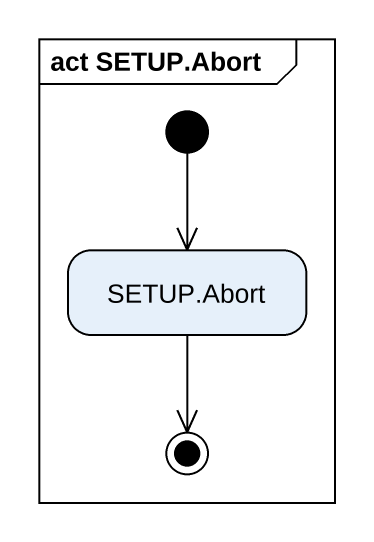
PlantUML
@startuml
mainframe act SETUP.Abort
hide empty description
state "SETUP.Abort" as SETUP_Abort
[*] --> SETUP_Abort
SETUP_Abort --> [*]
@enduml
